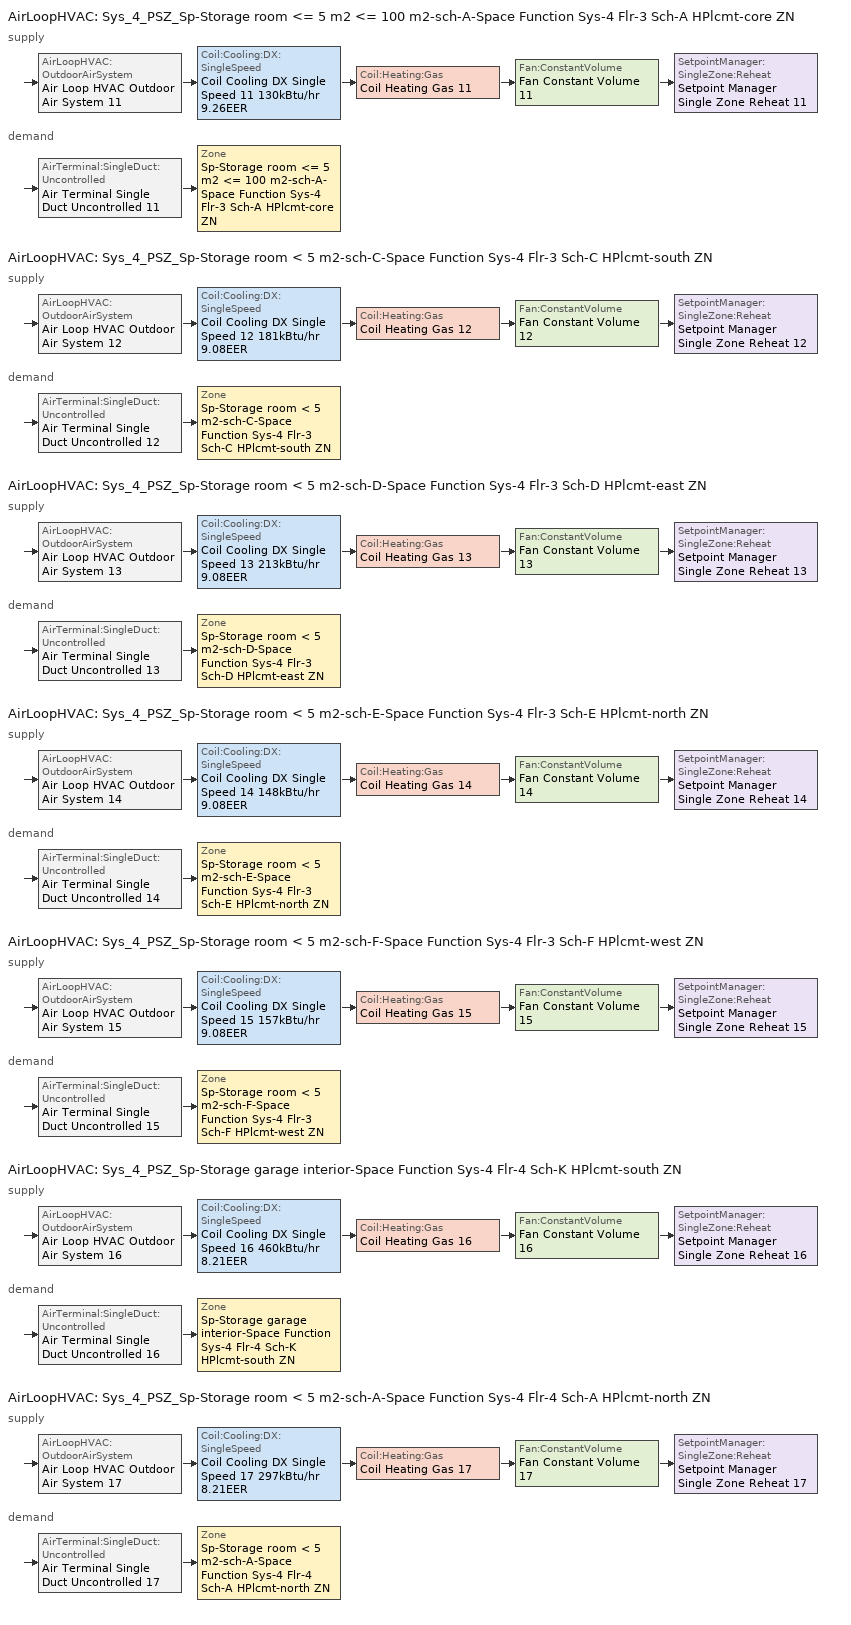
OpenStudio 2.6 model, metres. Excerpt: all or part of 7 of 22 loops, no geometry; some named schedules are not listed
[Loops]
AirLoopHVAC 'Sys_4_PSZ_Sp-Storage room <= 5 m2 <= 100 m2-sch-A-Space Function Sys-4 Flr-3 Sch-A HPlcmt-core ZN'
 supply: AirLoopHVAC:OutdoorAirSystem 'Air Loop HVAC Outdoor Air System 11' > Coil:Cooling:DX:SingleSpeed 'Coil Cooling DX Single Speed 11 130kBtu/hr 9.26EER' > Coil:Heating:Gas 'Coil Heating Gas 11' > Fan:ConstantVolume 'Fan Constant Volume 11' > SetpointManager:SingleZone:Reheat 'Setpoint Manager Single Zone Reheat 11'
 demand: AirTerminal:SingleDuct:Uncontrolled 'Air Terminal Single Duct Uncontrolled 11' > Zone 'Sp-Storage room <= 5 m2 <= 100 m2-sch-A-Space Function Sys-4 Flr-3 Sch-A HPlcmt-core ZN'
AirLoopHVAC 'Sys_4_PSZ_Sp-Storage room < 5 m2-sch-C-Space Function Sys-4 Flr-3 Sch-C HPlcmt-south ZN'
 supply: AirLoopHVAC:OutdoorAirSystem 'Air Loop HVAC Outdoor Air System 12' > Coil:Cooling:DX:SingleSpeed 'Coil Cooling DX Single Speed 12 181kBtu/hr 9.08EER' > Coil:Heating:Gas 'Coil Heating Gas 12' > Fan:ConstantVolume 'Fan Constant Volume 12' > SetpointManager:SingleZone:Reheat 'Setpoint Manager Single Zone Reheat 12'
 demand: AirTerminal:SingleDuct:Uncontrolled 'Air Terminal Single Duct Uncontrolled 12' > Zone 'Sp-Storage room < 5 m2-sch-C-Space Function Sys-4 Flr-3 Sch-C HPlcmt-south ZN'
AirLoopHVAC 'Sys_4_PSZ_Sp-Storage room < 5 m2-sch-D-Space Function Sys-4 Flr-3 Sch-D HPlcmt-east ZN'
 supply: AirLoopHVAC:OutdoorAirSystem 'Air Loop HVAC Outdoor Air System 13' > Coil:Cooling:DX:SingleSpeed 'Coil Cooling DX Single Speed 13 213kBtu/hr 9.08EER' > Coil:Heating:Gas 'Coil Heating Gas 13' > Fan:ConstantVolume 'Fan Constant Volume 13' > SetpointManager:SingleZone:Reheat 'Setpoint Manager Single Zone Reheat 13'
 demand: AirTerminal:SingleDuct:Uncontrolled 'Air Terminal Single Duct Uncontrolled 13' > Zone 'Sp-Storage room < 5 m2-sch-D-Space Function Sys-4 Flr-3 Sch-D HPlcmt-east ZN'
AirLoopHVAC 'Sys_4_PSZ_Sp-Storage room < 5 m2-sch-E-Space Function Sys-4 Flr-3 Sch-E HPlcmt-north ZN'
 supply: AirLoopHVAC:OutdoorAirSystem 'Air Loop HVAC Outdoor Air System 14' > Coil:Cooling:DX:SingleSpeed 'Coil Cooling DX Single Speed 14 148kBtu/hr 9.08EER' > Coil:Heating:Gas 'Coil Heating Gas 14' > Fan:ConstantVolume 'Fan Constant Volume 14' > SetpointManager:SingleZone:Reheat 'Setpoint Manager Single Zone Reheat 14'
 demand: AirTerminal:SingleDuct:Uncontrolled 'Air Terminal Single Duct Uncontrolled 14' > Zone 'Sp-Storage room < 5 m2-sch-E-Space Function Sys-4 Flr-3 Sch-E HPlcmt-north ZN'
AirLoopHVAC 'Sys_4_PSZ_Sp-Storage room < 5 m2-sch-F-Space Function Sys-4 Flr-3 Sch-F HPlcmt-west ZN'
 supply: AirLoopHVAC:OutdoorAirSystem 'Air Loop HVAC Outdoor Air System 15' > Coil:Cooling:DX:SingleSpeed 'Coil Cooling DX Single Speed 15 157kBtu/hr 9.08EER' > Coil:Heating:Gas 'Coil Heating Gas 15' > Fan:ConstantVolume 'Fan Constant Volume 15' > SetpointManager:SingleZone:Reheat 'Setpoint Manager Single Zone Reheat 15'
 demand: AirTerminal:SingleDuct:Uncontrolled 'Air Terminal Single Duct Uncontrolled 15' > Zone 'Sp-Storage room < 5 m2-sch-F-Space Function Sys-4 Flr-3 Sch-F HPlcmt-west ZN'
AirLoopHVAC 'Sys_4_PSZ_Sp-Storage garage interior-Space Function Sys-4 Flr-4 Sch-K HPlcmt-south ZN'
 supply: AirLoopHVAC:OutdoorAirSystem 'Air Loop HVAC Outdoor Air System 16' > Coil:Cooling:DX:SingleSpeed 'Coil Cooling DX Single Speed 16 460kBtu/hr 8.21EER' > Coil:Heating:Gas 'Coil Heating Gas 16' > Fan:ConstantVolume 'Fan Constant Volume 16' > SetpointManager:SingleZone:Reheat 'Setpoint Manager Single Zone Reheat 16'
 demand: AirTerminal:SingleDuct:Uncontrolled 'Air Terminal Single Duct Uncontrolled 16' > Zone 'Sp-Storage garage interior-Space Function Sys-4 Flr-4 Sch-K HPlcmt-south ZN'
AirLoopHVAC 'Sys_4_PSZ_Sp-Storage room < 5 m2-sch-A-Space Function Sys-4 Flr-4 Sch-A HPlcmt-north ZN'
 supply: AirLoopHVAC:OutdoorAirSystem 'Air Loop HVAC Outdoor Air System 17' > Coil:Cooling:DX:SingleSpeed 'Coil Cooling DX Single Speed 17 297kBtu/hr 8.21EER' > Coil:Heating:Gas 'Coil Heating Gas 17' > Fan:ConstantVolume 'Fan Constant Volume 17' > SetpointManager:SingleZone:Reheat 'Setpoint Manager Single Zone Reheat 17'
 demand: AirTerminal:SingleDuct:Uncontrolled 'Air Terminal Single Duct Uncontrolled 17' > Zone 'Sp-Storage room < 5 m2-sch-A-Space Function Sys-4 Flr-4 Sch-A HPlcmt-north ZN'
[Sizing:Zone] Zone Cooling Design Supply Air Temperature Input Method=SupplyAirTemperature; Zone Cooling Design Supply Air Temperature {C}=13; Zone Cooling Design Supply Air Temperature Difference {deltaC}=11.11; Zone Heating Design Supply Air Temperature Input Method=SupplyAirTemperature; Zone Heating Design Supply Air Temperature {C}=43; Zone Heating Design Supply Air Temperature Difference {deltaC}=11.11; Zone Cooling Design Supply Air Humidity Ratio {kg-H2O/kg-air}=0.0085; Zone Heating Design Supply Air Humidity Ratio {kg-H2O/kg-air}=0.008; Zone Heating Sizing Factor=1.3; Zone Cooling Sizing Factor=1.1; Cooling Design Air Flow Method=DesignDay; Heating Design Air Flow Method=DesignDay; Account for Dedicated Outdoor Air System=No; Dedicated Outdoor Air System Control Strategy=NeutralSupplyAir; Dedicated Outdoor Air Low Setpoint Temperature for Design {C}=autosize; Dedicated Outdoor Air High Setpoint Temperature for Design {C}=autosize
Sp-Storage room <= 5 m2 <= 100 m2-sch-A-Space Function Sys-4 Flr-3 Sch-A HPlcmt-core ZN; Sp-Storage room < 5 m2-sch-C-Space Function Sys-4 Flr-3 Sch-C HPlcmt-south ZN; Sp-Storage room < 5 m2-sch-D-Space Function Sys-4 Flr-3 Sch-D HPlcmt-east ZN; Sp-Storage room < 5 m2-sch-E-Space Function Sys-4 Flr-3 Sch-E HPlcmt-north ZN; Sp-Storage room < 5 m2-sch-F-Space Function Sys-4 Flr-3 Sch-F HPlcmt-west ZN; Sp-Storage garage interior-Space Function Sys-4 Flr-4 Sch-K HPlcmt-south ZN; Sp-Storage room < 5 m2-sch-A-Space Function Sys-4 Flr-4 Sch-A HPlcmt-north ZN
[Zone equipment]
Sp-Storage room <= 5 m2 <= 100 m2-sch-A-Space Function Sys-4 Flr-3 Sch-A HPlcmt-core ZN: Air Terminal Single Duct Uncontrolled 11, Zone HVAC Baseboard Convective Water 11
Sp-Storage room < 5 m2-sch-C-Space Function Sys-4 Flr-3 Sch-C HPlcmt-south ZN: Air Terminal Single Duct Uncontrolled 12, Zone HVAC Baseboard Convective Water 12
Sp-Storage room < 5 m2-sch-D-Space Function Sys-4 Flr-3 Sch-D HPlcmt-east ZN: Air Terminal Single Duct Uncontrolled 13, Zone HVAC Baseboard Convective Water 13
Sp-Storage room < 5 m2-sch-E-Space Function Sys-4 Flr-3 Sch-E HPlcmt-north ZN: Air Terminal Single Duct Uncontrolled 14, Zone HVAC Baseboard Convective Water 14
Sp-Storage room < 5 m2-sch-F-Space Function Sys-4 Flr-3 Sch-F HPlcmt-west ZN: Air Terminal Single Duct Uncontrolled 15, Zone HVAC Baseboard Convective Water 15
Sp-Storage garage interior-Space Function Sys-4 Flr-4 Sch-K HPlcmt-south ZN: Air Terminal Single Duct Uncontrolled 16, Zone HVAC Baseboard Convective Water 16
Sp-Storage room < 5 m2-sch-A-Space Function Sys-4 Flr-4 Sch-A HPlcmt-north ZN: Air Terminal Single Duct Uncontrolled 17, Zone HVAC Baseboard Convective Water 17
[AirLoopHVAC] Design Supply Air Flow Rate {m3/s}=AutoSize
Name | Availability Schedule
Sys_4_PSZ_Sp-Storage room <= 5 m2 <= 100 m2-sch-A-Space Function Sys-4 Flr-3 Sch-A HPlcmt-core ZN | Sys_4_PSZ_Sp-Storage room <= 5 m2 <= 100 m2-sch-A-Space Function Sys-4 Flr-3 Sch-A HPlcmt-core ZN Occ Sch
Sys_4_PSZ_Sp-Storage room < 5 m2-sch-C-Space Function Sys-4 Flr-3 Sch-C HPlcmt-south ZN | Sys_4_PSZ_Sp-Storage room < 5 m2-sch-C-Space Function Sys-4 Flr-3 Sch-C HPlcmt-south ZN Occ Sch
Sys_4_PSZ_Sp-Storage room < 5 m2-sch-D-Space Function Sys-4 Flr-3 Sch-D HPlcmt-east ZN | Sys_4_PSZ_Sp-Storage room < 5 m2-sch-D-Space Function Sys-4 Flr-3 Sch-D HPlcmt-east ZN Occ Sch
Sys_4_PSZ_Sp-Storage room < 5 m2-sch-E-Space Function Sys-4 Flr-3 Sch-E HPlcmt-north ZN | Sys_4_PSZ_Sp-Storage room < 5 m2-sch-E-Space Function Sys-4 Flr-3 Sch-E HPlcmt-north ZN Occ Sch
Sys_4_PSZ_Sp-Storage room < 5 m2-sch-F-Space Function Sys-4 Flr-3 Sch-F HPlcmt-west ZN | Sys_4_PSZ_Sp-Storage room < 5 m2-sch-F-Space Function Sys-4 Flr-3 Sch-F HPlcmt-west ZN Occ Sch
Sys_4_PSZ_Sp-Storage garage interior-Space Function Sys-4 Flr-4 Sch-K HPlcmt-south ZN | Sys_4_PSZ_Sp-Storage garage interior-Space Function Sys-4 Flr-4 Sch-K HPlcmt-south ZN Occ Sch
Sys_4_PSZ_Sp-Storage room < 5 m2-sch-A-Space Function Sys-4 Flr-4 Sch-A HPlcmt-north ZN | Sys_4_PSZ_Sp-Storage room < 5 m2-sch-A-Space Function Sys-4 Flr-4 Sch-A HPlcmt-north ZN Occ Sch
[Sizing:System] Type of Load to Size On=Sensible; Design Outdoor Air Flow Rate {m3/s}=Autosize; Minimum System Air Flow Ratio=1; Preheat Design Temperature {C}=7; Preheat Design Humidity Ratio {kg-H2O/kg-Air}=0.008; Precool Design Temperature {C}=13; Precool Design Humidity Ratio {kg-H2O/kg-Air}=0.008; Central Cooling Design Supply Air Temperature {C}=13; Central Heating Design Supply Air Temperature {C}=43; Sizing Option=NonCoincident; 100% Outdoor Air in Cooling=No; 100% Outdoor Air in Heating=No; Central Cooling Design Supply Air Humidity Ratio {kg-H2O/kg-Air}=0.0085; Central Heating Design Supply Air Humidity Ratio {kg-H2O/kg-Air}=0.008; Cooling Design Air Flow Method=DesignDay; Cooling Design Air Flow Rate {m3/s}=0; Heating Design Air Flow Method=DesignDay; Heating Design Air Flow Rate {m3/s}=0; System Outdoor Air Method=ZoneSum; Zone Maximum Outdoor Air Fraction=1; Cooling Supply Air Flow Rate Per Floor Area {m3/s-m2}=0.00996765; Cooling Fraction of Autosized Cooling Supply Air Flow Rate=1; Cooling Supply Air Flow Rate Per Unit Cooling Capacity {m3/s-W}=3.94755e-05; Heating Supply Air Flow Rate Per Floor Area {m3/s-m2}=0.00996765; Heating Fraction of Autosized Heating Supply Air Flow Rate=1; Heating Fraction of Autosized Cooling Supply Air Flow Rate=1; Heating Supply Air Flow Rate Per Unit Heating Capacity {m3/s-W}=3.15882e-05; Cooling Design Capacity Method=CoolingDesignCapacity; Cooling Design Capacity {W}=autosize; Cooling Design Capacity Per Floor Area {W/m2}=234.7; Fraction of Autosized Cooling Design Capacity=1; Heating Design Capacity Method=HeatingDesignCapacity; Heating Design Capacity {W}=autosize; Heating Design Capacity Per Floor Area {W/m2}=157; Fraction of Autosized Heating Design Capacity=1; Central Cooling Capacity Control Method=OnOff
Sys_4_PSZ_Sp-Storage room <= 5 m2 <= 100 m2-sch-A-Space Function Sys-4 Flr-3 Sch-A HPlcmt-core ZN; Sys_4_PSZ_Sp-Storage room < 5 m2-sch-C-Space Function Sys-4 Flr-3 Sch-C HPlcmt-south ZN; Sys_4_PSZ_Sp-Storage room < 5 m2-sch-D-Space Function Sys-4 Flr-3 Sch-D HPlcmt-east ZN; Sys_4_PSZ_Sp-Storage room < 5 m2-sch-E-Space Function Sys-4 Flr-3 Sch-E HPlcmt-north ZN; Sys_4_PSZ_Sp-Storage room < 5 m2-sch-F-Space Function Sys-4 Flr-3 Sch-F HPlcmt-west ZN; Sys_4_PSZ_Sp-Storage garage interior-Space Function Sys-4 Flr-4 Sch-K HPlcmt-south ZN; Sys_4_PSZ_Sp-Storage room < 5 m2-sch-A-Space Function Sys-4 Flr-4 Sch-A HPlcmt-north ZN
[Fan:ConstantVolume] Availability Schedule=Always On Discrete; Fan Efficiency=0.39975; Pressure Rise {Pa}=640; Maximum Flow Rate {m3/s}=AutoSize; Motor Efficiency=0.615
Fan Constant Volume 11; Fan Constant Volume 12; Fan Constant Volume 13; Fan Constant Volume 14; Fan Constant Volume 15; Fan Constant Volume 16; Fan Constant Volume 17
[Coil:Heating:Gas] Availability Schedule=Always On Discrete; Gas Burner Efficiency=0.81; Nominal Capacity {W}=AutoSize; Parasitic Electric Load {W}=0; Part Load Fraction Correlation Curve=FURNACE-EFFPLR-NECB2011; Parasitic Gas Load {W}=0
Coil Heating Gas 11; Coil Heating Gas 12; Coil Heating Gas 13; Coil Heating Gas 14; Coil Heating Gas 15; Coil Heating Gas 16; Coil Heating Gas 17
[Coil:Cooling:DX:SingleSpeed] Availability Schedule=Always On Discrete; Rated Total Cooling Capacity {W}=autosize; Rated Sensible Heat Ratio=autosize; Rated Air Flow Rate {m3/s}=autosize; Rated Evaporator Fan Power Per Volume Flow Rate {W/(m3/s)}=773.3; Total Cooling Capacity Function of Temperature Curve=DXCOOL-NECB2011-REF-CAPFT; Total Cooling Capacity Function of Flow Fraction Curve=DXCOOL-NECB2011-REF-CAPFFLOW; Energy Input Ratio Function of Temperature Curve=DXCOOL-NECB2011-REF-COOLEIRFT; Energy Input Ratio Function of Flow Fraction Curve=DXCOOL-NECB2011-REF-COOLEIRFFLOW; Part Load Fraction Correlation Curve=DXCOOL-NECB2011-REF-COOLPLFFPLR; Condenser Type=AirCooled; Evaporative Condenser Effectiveness=0; Evaporative Condenser Air Flow Rate {m3/s}=Autosize; Evaporative Condenser Pump Rated Power Consumption {W}=Autosize; Crankcase Heater Capacity {W}=0; Maximum Outdoor Dry-Bulb Temperature for Crankcase Heater Operation {C}=0; Basin Heater Capacity {W/K}=0; Basin Heater Setpoint Temperature {C}=10
Name | Rated COP {W/W}
Coil Cooling DX Single Speed 11 130kBtu/hr 9.26EER | 3.22412
Coil Cooling DX Single Speed 12 181kBtu/hr 9.08EER | 3.19801
Coil Cooling DX Single Speed 13 213kBtu/hr 9.08EER | 3.22069
Coil Cooling DX Single Speed 14 148kBtu/hr 9.08EER | 3.17425
Coil Cooling DX Single Speed 15 157kBtu/hr 9.08EER | 3.18051
Coil Cooling DX Single Speed 16 460kBtu/hr 8.21EER | 3.07109
Coil Cooling DX Single Speed 17 297kBtu/hr 8.21EER | 2.96608
[Controller:OutdoorAir] Minimum Outdoor Air Flow Rate {m3/s}=autosize; Maximum Outdoor Air Flow Rate {m3/s}=Autosize; Economizer Control Type=DifferentialEnthalpy; Economizer Control Action Type=ModulateFlow; Lockout Type=NoLockout; Minimum Limit Type=FixedMinimum; High Humidity Control=No
Name | Minimum Outdoor Air Schedule | Controller Mechanical Ventilation | Heat Recovery Bypass Control Type
Controller Outdoor Air 11 | Sys_4_PSZ_Sp-Storage room <= 5 m2 <= 100 m2-sch-A-Space Function Sys-4 Flr-3 Sch-A HPlcmt-core ZN Occ Sch | Controller Mechanical Ventilation 11 | BypassWhenWithinEconomizerLimits
Controller Outdoor Air 12 | Sys_4_PSZ_Sp-Storage room < 5 m2-sch-C-Space Function Sys-4 Flr-3 Sch-C HPlcmt-south ZN Occ Sch | Controller Mechanical Ventilation 12 | BypassWhenWithinEconomizerLimits
Controller Outdoor Air 13 | Sys_4_PSZ_Sp-Storage room < 5 m2-sch-D-Space Function Sys-4 Flr-3 Sch-D HPlcmt-east ZN Occ Sch | Controller Mechanical Ventilation 13 | BypassWhenWithinEconomizerLimits
Controller Outdoor Air 14 | Sys_4_PSZ_Sp-Storage room < 5 m2-sch-E-Space Function Sys-4 Flr-3 Sch-E HPlcmt-north ZN Occ Sch | Controller Mechanical Ventilation 14 | BypassWhenWithinEconomizerLimits
Controller Outdoor Air 15 | Sys_4_PSZ_Sp-Storage room < 5 m2-sch-F-Space Function Sys-4 Flr-3 Sch-F HPlcmt-west ZN Occ Sch | Controller Mechanical Ventilation 15 | BypassWhenWithinEconomizerLimits
Controller Outdoor Air 16 | Sys_4_PSZ_Sp-Storage garage interior-Space Function Sys-4 Flr-4 Sch-K HPlcmt-south ZN Occ Sch | Controller Mechanical Ventilation 16 | BypassWhenOAFlowGreaterThanMinimum
Controller Outdoor Air 17 | Sys_4_PSZ_Sp-Storage room < 5 m2-sch-A-Space Function Sys-4 Flr-4 Sch-A HPlcmt-north ZN Occ Sch | Controller Mechanical Ventilation 17 | BypassWhenWithinEconomizerLimits
[Controller:MechanicalVentilation] Availability Schedule=Always On Discrete; System Outdoor Air Method=ZoneSum
Controller Mechanical Ventilation 11; Controller Mechanical Ventilation 12; Controller Mechanical Ventilation 13; Controller Mechanical Ventilation 14; Controller Mechanical Ventilation 15; Controller Mechanical Ventilation 16; Controller Mechanical Ventilation 17
[AirLoopHVAC:OutdoorAirSystem]
Name | Controller
Air Loop HVAC Outdoor Air System 11 | Controller Outdoor Air 11
Air Loop HVAC Outdoor Air System 12 | Controller Outdoor Air 12
Air Loop HVAC Outdoor Air System 13 | Controller Outdoor Air 13
Air Loop HVAC Outdoor Air System 14 | Controller Outdoor Air 14
Air Loop HVAC Outdoor Air System 15 | Controller Outdoor Air 15
Air Loop HVAC Outdoor Air System 16 | Controller Outdoor Air 16
Air Loop HVAC Outdoor Air System 17 | Controller Outdoor Air 17
[SetpointManager:SingleZone:Reheat] Minimum Supply Air Temperature {C}=13; Maximum Supply Air Temperature {C}=43
Name | Control Zone
Setpoint Manager Single Zone Reheat 11 | Sp-Storage room <= 5 m2 <= 100 m2-sch-A-Space Function Sys-4 Flr-3 Sch-A HPlcmt-core ZN
Setpoint Manager Single Zone Reheat 12 | Sp-Storage room < 5 m2-sch-C-Space Function Sys-4 Flr-3 Sch-C HPlcmt-south ZN
Setpoint Manager Single Zone Reheat 13 | Sp-Storage room < 5 m2-sch-D-Space Function Sys-4 Flr-3 Sch-D HPlcmt-east ZN
Setpoint Manager Single Zone Reheat 14 | Sp-Storage room < 5 m2-sch-E-Space Function Sys-4 Flr-3 Sch-E HPlcmt-north ZN
Setpoint Manager Single Zone Reheat 15 | Sp-Storage room < 5 m2-sch-F-Space Function Sys-4 Flr-3 Sch-F HPlcmt-west ZN
Setpoint Manager Single Zone Reheat 16 | Sp-Storage garage interior-Space Function Sys-4 Flr-4 Sch-K HPlcmt-south ZN
Setpoint Manager Single Zone Reheat 17 | Sp-Storage room < 5 m2-sch-A-Space Function Sys-4 Flr-4 Sch-A HPlcmt-north ZN
[AirTerminal:SingleDuct:Uncontrolled] Availability Schedule=Always On Discrete; Maximum Air Flow Rate {m3/s}=AutoSize
Air Terminal Single Duct Uncontrolled 11; Air Terminal Single Duct Uncontrolled 12; Air Terminal Single Duct Uncontrolled 13; Air Terminal Single Duct Uncontrolled 14; Air Terminal Single Duct Uncontrolled 15; Air Terminal Single Duct Uncontrolled 16; Air Terminal Single Duct Uncontrolled 17
[Schedule:Ruleset]
Name | Default Day Schedule | Summer Design Day Schedule | Winter Design Day Schedule
Sys_4_PSZ_Sp-Storage garage interior-Space Function Sys-4 Flr-4 Sch-K HPlcmt-south ZN Occ Sch | Sys_4_PSZ_Sp-Storage garage interior-Space Function Sys-4 Flr-4 Sch-K HPlcmt-south ZN Occ Sch Default | Sys_4_PSZ_Sp-Storage garage interior-Space Function Sys-4 Flr-4 Sch-K HPlcmt-south ZN Occ Sch Summer Design Day | Sys_4_PSZ_Sp-Storage garage interior-Space Function Sys-4 Flr-4 Sch-K HPlcmt-south ZN Occ Sch Winter Design Day
Sys_4_PSZ_Sp-Storage room < 5 m2-sch-A-Space Function Sys-4 Flr-4 Sch-A HPlcmt-north ZN Occ Sch | Sys_4_PSZ_Sp-Storage room < 5 m2-sch-A-Space Function Sys-4 Flr-4 Sch-A HPlcmt-north ZN Occ Sch Default | Sys_4_PSZ_Sp-Storage room < 5 m2-sch-A-Space Function Sys-4 Flr-4 Sch-A HPlcmt-north ZN Occ Sch Summer Design Day | Sys_4_PSZ_Sp-Storage room < 5 m2-sch-A-Space Function Sys-4 Flr-4 Sch-A HPlcmt-north ZN Occ Sch Winter Design Day
Sys_4_PSZ_Sp-Storage room < 5 m2-sch-C-Space Function Sys-4 Flr-3 Sch-C HPlcmt-south ZN Occ Sch | Sys_4_PSZ_Sp-Storage room < 5 m2-sch-C-Space Function Sys-4 Flr-3 Sch-C HPlcmt-south ZN Occ Sch Default | Sys_4_PSZ_Sp-Storage room < 5 m2-sch-C-Space Function Sys-4 Flr-3 Sch-C HPlcmt-south ZN Occ Sch Summer Design Day | Sys_4_PSZ_Sp-Storage room < 5 m2-sch-C-Space Function Sys-4 Flr-3 Sch-C HPlcmt-south ZN Occ Sch Winter Design Day
Sys_4_PSZ_Sp-Storage room < 5 m2-sch-D-Space Function Sys-4 Flr-3 Sch-D HPlcmt-east ZN Occ Sch | Sys_4_PSZ_Sp-Storage room < 5 m2-sch-D-Space Function Sys-4 Flr-3 Sch-D HPlcmt-east ZN Occ Sch Default | Sys_4_PSZ_Sp-Storage room < 5 m2-sch-D-Space Function Sys-4 Flr-3 Sch-D HPlcmt-east ZN Occ Sch Summer Design Day | Sys_4_PSZ_Sp-Storage room < 5 m2-sch-D-Space Function Sys-4 Flr-3 Sch-D HPlcmt-east ZN Occ Sch Winter Design Day
Sys_4_PSZ_Sp-Storage room < 5 m2-sch-E-Space Function Sys-4 Flr-3 Sch-E HPlcmt-north ZN Occ Sch | Sys_4_PSZ_Sp-Storage room < 5 m2-sch-E-Space Function Sys-4 Flr-3 Sch-E HPlcmt-north ZN Occ Sch Default | Sys_4_PSZ_Sp-Storage room < 5 m2-sch-E-Space Function Sys-4 Flr-3 Sch-E HPlcmt-north ZN Occ Sch Summer Design Day | Sys_4_PSZ_Sp-Storage room < 5 m2-sch-E-Space Function Sys-4 Flr-3 Sch-E HPlcmt-north ZN Occ Sch Winter Design Day
Sys_4_PSZ_Sp-Storage room < 5 m2-sch-F-Space Function Sys-4 Flr-3 Sch-F HPlcmt-west ZN Occ Sch | Sys_4_PSZ_Sp-Storage room < 5 m2-sch-F-Space Function Sys-4 Flr-3 Sch-F HPlcmt-west ZN Occ Sch Default | Sys_4_PSZ_Sp-Storage room < 5 m2-sch-F-Space Function Sys-4 Flr-3 Sch-F HPlcmt-west ZN Occ Sch Summer Design Day | Sys_4_PSZ_Sp-Storage room < 5 m2-sch-F-Space Function Sys-4 Flr-3 Sch-F HPlcmt-west ZN Occ Sch Winter Design Day
Sys_4_PSZ_Sp-Storage room <= 5 m2 <= 100 m2-sch-A-Space Function Sys-4 Flr-3 Sch-A HPlcmt-core ZN Occ Sch | Sys_4_PSZ_Sp-Storage room <= 5 m2 <= 100 m2-sch-A-Space Function Sys-4 Flr-3 Sch-A HPlcmt-core ZN Occ Sch Default | Sys_4_PSZ_Sp-Storage room <= 5 m2 <= 100 m2-sch-A-Space Function Sys-4 Flr-3 Sch-A HPlcmt-core ZN Occ Sch Summer Design Day | Sys_4_PSZ_Sp-Storage room <= 5 m2 <= 100 m2-sch-A-Space Function Sys-4 Flr-3 Sch-A HPlcmt-core ZN Occ Sch Winter Design Day
[Schedule:Constant]
Always On Discrete: Value=1
[Curve:Biquadratic] Minimum Value of x=13; Maximum Value of x=24; Minimum Value of y=24; Maximum Value of y=46
Name | Coefficient1 Constant | Coefficient2 x | Coefficient3 x**2 | Coefficient4 y | Coefficient5 y**2 | Coefficient6 x*y
DXCOOL-NECB2011-REF-CAPFT | 0.867905 | 0.0142459 | 0.00055436 | -0.0075575 | 3.3e-05 | -0.0001918
DXCOOL-NECB2011-REF-COOLEIRFT | 0.116936 | 0.0284933 | -0.0004112 | 0.0214108 | 0.00016103 | -0.0006791
[Curve:Quadratic] Coefficient1 Constant=1; Coefficient2 x=0; Coefficient3 x**2=0; Minimum Value of x=0; Maximum Value of x=1
DXCOOL-NECB2011-REF-CAPFFLOW; DXCOOL-NECB2011-REF-COOLEIRFFLOW
[Curve:Cubic] Maximum Value of x=1
Name | Coefficient1 Constant | Coefficient2 x | Coefficient3 x**2 | Coefficient4 x**3 | Minimum Value of x
DXCOOL-NECB2011-REF-COOLPLFFPLR | 0.0277 | 4.9151 | -8.184 | 4.2702 | 0.7
FURNACE-EFFPLR-NECB2011 | 0.7277 | 1.0667 | -1.5174 | 0.7282 | 0
